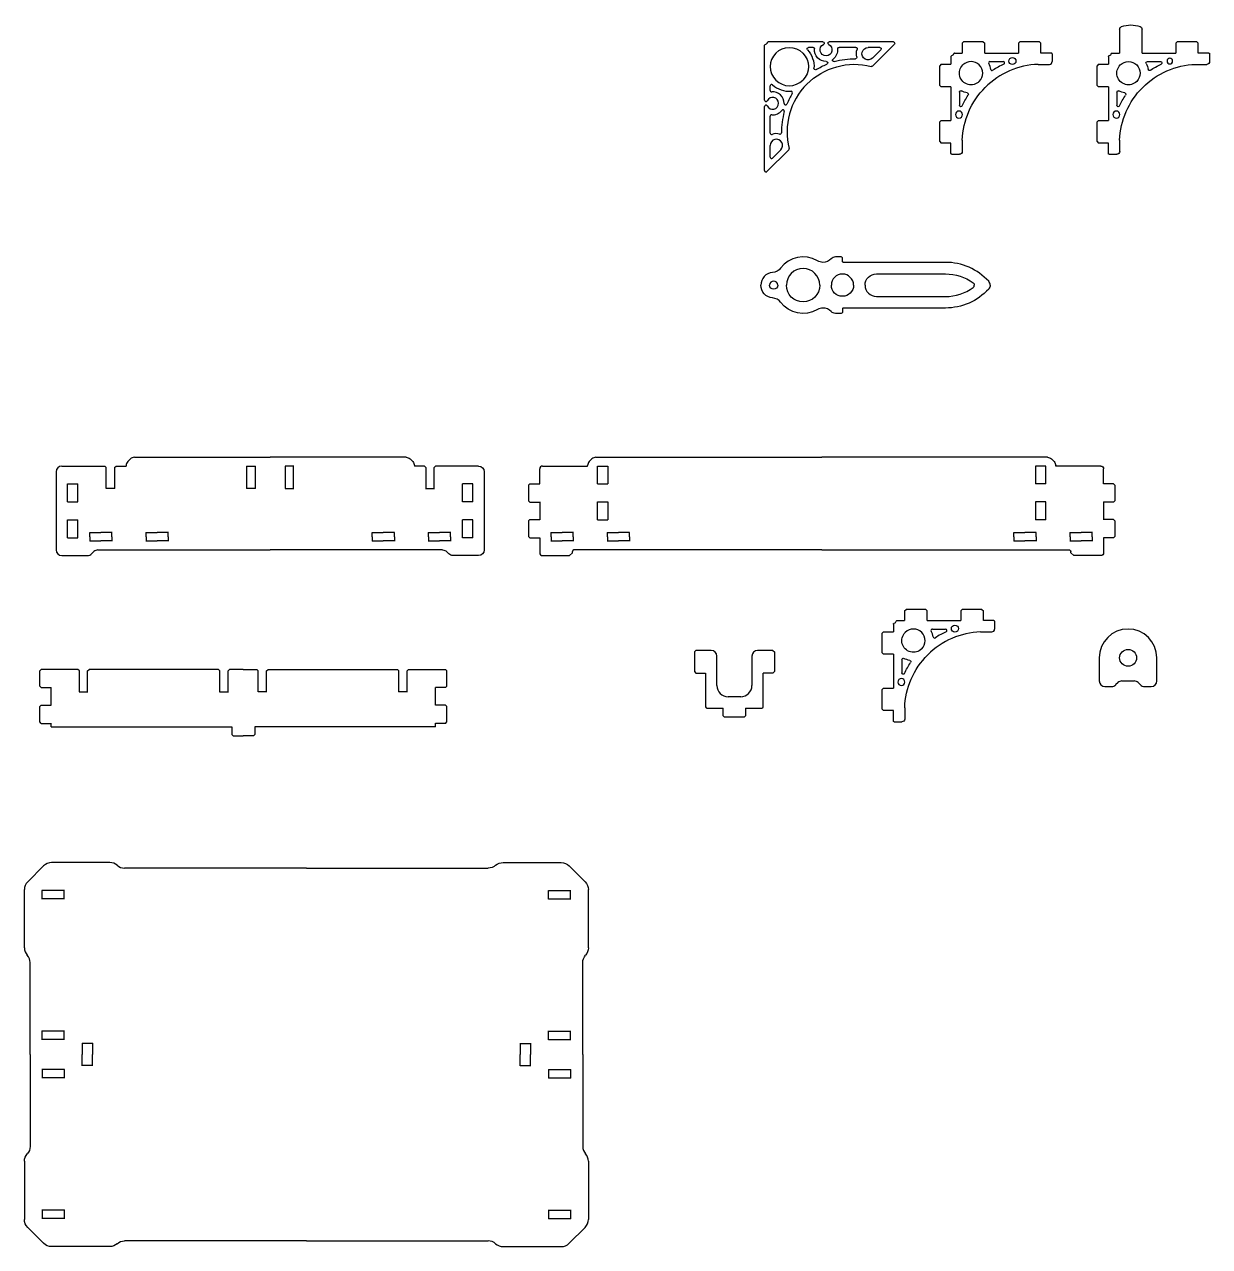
# Model space of a CAD drawing. Header units: inches. Extents: x -309 to 118, y -31 to 166.
# Drawn here: x -95.33 to -68.98, y -30.77 to -3.6 of the extents above; entities that cross this region are included whole.
import ezdxf

# ---------------------------------------------------------------- set-up
doc = ezdxf.new("R2010")
doc.units = ezdxf.units.IN
doc.header["$MEASUREMENT"] = 0
doc.layers.add('CUT', color=1, linetype='Continuous')

# ---------------------------------------------------------------- blocks, each defined once
blk = doc.blocks.new('CornerBrace')
for p, q in [((0.077, 0), (0.25, 0)), ((0.25, 0.219), (0.281, 0.25)), ((0.25, 0.219), (0.25, 0)), ((0.719, 0.25), (0.281, 0.25)), ((0.719, 0.25), (0.75, 0.219)), ((0.75, 0), (0.75, 0.219)), ((0.75, 0), (1.5, 0)), ((1.5, 0.219), (1.531, 0.25)), ((1.5, 0.219), (1.5, 0)), ((1.969, 0.25), (1.531, 0.25)), ((1.969, 0.25), (2, 0.219)), ((2, 0), (2, 0.219)), ((2.234, 0), (2, 0)), ((0.867, -0.188), (1.161, -0.188)), ((1.94, -0.251), (2.19, -0.251)), ((2.25, -0.016), (2.25, -0.189))]:
    blk.add_line(p, q)
blk.add_circle((1.367, -0.178), 0.0781)
for centre, radius, start, end in [((0.077, -0.016), 0.0156, 90, 168.463), ((2.234, -0.016), 0.0156, 0, 90), ((0, 0), 0.0625, 315, 348.463), ((0.447, -0.447), 0.259, 315, 135), ((2, -2), 1.75, 91.9761, 135), ((0.867, -0.219), 0.0312, 90, 208.4852), ((0.447, -0.447), 0.447, 10.8768, 28.4852), ((2, -2), 1.938, 115.2088, 123.4062), ((1.161, -0.219), 0.0312, 295.2088, 90), ((2.188, -0.189), 0.0625, 271.9761, 0), ((0.916, -0.357), 0.0312, 190.8768, 303.4062)]:
    blk.add_arc(centre, radius, start, end)
blk = doc.blocks.new('CornerBrace_Full')
at = {"color": 0, "xscale": -1}
blk.add_blockref('CornerBrace', (0, 0), dxfattribs=at)
at = {"color": 0, "rotation": 270}
blk.add_blockref('CornerBrace', (0, 0), dxfattribs=at)
blk = doc.blocks.new('CornerBrace_Special_Half')
for p, q in [((-0.75, 0), (-0.75, 0.53)), ((-0.25, 0.53), (-0.25, 0)), ((-2.234, 0), (-2, 0)), ((-1.969, 0.25), (-2, 0.219)), ((-2, 0), (-2, 0.219)), ((-1.969, 0.25), (-1.531, 0.25)), ((-1.5, 0.219), (-1.531, 0.25)), ((-1.5, 0.219), (-1.5, 0)), ((-0.077, 0), (-0.25, 0)), ((-2.25, -0.016), (-2.25, -0.189)), ((-1.94, -0.251), (-2.19, -0.251)), ((-0.75, 0), (-1.5, 0)), ((-0.867, -0.188), (-1.161, -0.188))]:
    blk.add_line(p, q)
blk.add_circle((-1.367, -0.178), 0.0625)
for centre, radius, start, end in [((-0.688, 0.53), 0.0625, 109.4712, 180), ((-0.5, 0), 0.625, 70.5288, 109.4712), ((-0.313, 0.53), 0.0625, 0, 70.5288), ((-2.234, -0.016), 0.0156, 90, 180), ((-0.077, -0.016), 0.0156, 11.537, 90), ((-2.188, -0.189), 0.0625, 180, 268.0239), ((-2, -2), 1.75, 45, 88.0239), ((-1.161, -0.219), 0.0312, 90, 244.7912), ((-2, -2), 1.938, 56.5938, 64.7912), ((-0.447, -0.447), 0.447, 151.5148, 169.1232), ((-0.867, -0.219), 0.0312, 331.5148, 90), ((-0.447, -0.447), 0.259, 45, 225), ((0, 0), 0.0625, 191.537, 225), ((-0.916, -0.357), 0.0312, 236.5938, 349.1232)]:
    blk.add_arc(centre, radius, start, end)
blk = doc.blocks.new('CornerBrace_Special_Full')
blk.add_blockref('CornerBrace_Special_Half', (0, 0))
at = {"rotation": 270}
blk.add_blockref('CornerBrace', (0, 0), dxfattribs=at)
blk = doc.blocks.new('ArtCorner_Half')
for p, q in [((-2.864, 0), (-1.439, 0)), ((-2.401, -0.538), (-2.886, -0.053)), ((-2.402, -0.361), (-2.584, -0.178)), ((-2.562, -0.125), (-2.304, -0.125)), ((-2.03, -0.125), (-1.655, -0.125)), ((-1.295, 0), (-0.077, 0)), ((-1.079, -0.125), (-0.978, -0.125))]:
    blk.add_line(p, q)
for centre, radius, start, end in [((-2.864, -0.031), 0.0312, 90, 225), ((-0.077, -0.016), 0.0156, 11.537, 90), ((-2.562, -0.156), 0.0312, 90, 225), ((-2.304, -0.263), 0.138, 225, 90), ((-2.03, -0.156), 0.0312, 90, 201.2975), ((-2.304, -0.263), 0.263, 344.0964, 21.2975), ((-1.655, -0.156), 0.0312, 355.6021, 90), ((-1.367, -0.178), 0.258, 175.6021, 232.8048), ((-1.367, -0.178), 0.133, 116.0282, 63.9718), ((-1.439, -0.031), 0.0312, 296.0282, 90), ((-1.367, -0.178), 0.258, 268.8819, 4.3979), ((-1.295, -0.031), 0.0312, 90, 243.9718), ((-1.079, -0.156), 0.0312, 90, 184.3979), ((-0.55, -0.55), 0.55, 137.3468, 183.9614), ((-0.978, -0.156), 0.0312, 317.3468, 90), ((-0.55, -0.55), 0.425, 45, 225), ((0, 0), 0.0625, 191.537, 225), ((-2.379, -0.516), 0.0312, 225, 284.3226), ((-2, -2), 1.5, 45, 104.3226), ((-2.021, -0.344), 0.0312, 164.0964, 270.7179), ((-2, -2), 1.625, 73.938, 90.7179), ((-1.542, -0.408), 0.0312, 253.938, 52.8048), ((-1.373, -0.467), 0.0312, 88.8819, 247.7487), ((-2, -2), 1.625, 58.3276, 67.7487), ((-1.13, -0.59), 0.0312, 238.3276, 3.9614)]:
    blk.add_arc(centre, radius, start, end)
blk = doc.blocks.new('ArtCorner_Full')
blk.add_blockref('ArtCorner_Half', (0, 0))
at = {"xscale": -1, "rotation": 269.9999999999987}
blk.add_blockref('ArtCorner_Half', (0, 0), dxfattribs=at)
blk = doc.blocks.new('Key')
at = {"layer": 'CUT'}
for points in [[(4.159, 0, 0.19175), (4.127, 0.086, 0.209924), (3.167, 0.508), (0.894, 0.508, -0.414214), (0.878, 0.524), (0.878, 0.597, 0.414214), (0.847, 0.628), (0.717, 0.628, 0.208712), (0.623, 0.587, -0.208712), (0.442, 0.508, -0.133256), (0.317, 0.542, 0.379381), (-0.5, 0.38, -0.214403), (-0.678, 0.283, 0.392211), (-0.941, 0)], [(1.378, 0, -0.414214), (1.63, 0.252), (3.167, 0.252, -0.158177), (3.782, 0.052, -0.248072), (3.807, 0, -0.248072)]]:
    blk.add_lwpolyline(points, format="xyb", dxfattribs=at)
for centre, radius in [((0, 0), 0.372), ((-0.656, 0), 0.0907), ((0.875, 0), 0.247)]:
    blk.add_arc(centre, radius, 0, 180, dxfattribs=at)
blk = doc.blocks.new('Key_Full')
blk.add_blockref('Key', (0, 0))
at = {"xscale": -1, "rotation": 180}
blk.add_blockref('Key', (0, 0), dxfattribs=at)
blk = doc.blocks.new('BraceHole_Quarter')
at = {"layer": 'CUT', "ltscale": 0.003906}
for p, q in [((-0.25, 0.0935), (0, 0.0935)), ((-0.246, 0), (-0.246, 0.0975))]:
    blk.add_line(p, q, dxfattribs=at)
blk = doc.blocks.new('BraceHole')
at = {"color": 0}
blk.add_blockref('BraceHole_Quarter', (0, 0), dxfattribs=at)
at = {"color": 0, "xscale": -1, "rotation": 180}
blk.add_blockref('BraceHole_Quarter', (0, 0), dxfattribs=at)
at = {"color": 0, "xscale": -1}
blk.add_blockref('BraceHole_Quarter', (0, 0), dxfattribs=at)
at = {"color": 0, "rotation": 180}
blk.add_blockref('BraceHole_Quarter', (0, 0), dxfattribs=at)
blk = doc.blocks.new('BraceHoles')
at = {"color": 0}
for p in [(0.5, 0), (1.75, 0)]:
    blk.add_blockref('BraceHole', p, dxfattribs=at)
blk = doc.blocks.new('InteriorBox_Side')
for p, q in [((-3.021, 2.185), (0, 2.185)), ((-4.635, 1.99), (-3.676, 1.99)), ((-3.645, 1.959), (-3.676, 1.99)), ((-3.645, 1.49), (-3.645, 1.959)), ((-3.46, 1.959), (-3.429, 1.99)), ((-3.46, 1.959), (-3.46, 1.49)), ((-3.429, 1.99), (-3.205, 1.99)), ((-3.205, 2.001), (-3.205, 1.99)), ((-3.168, 2.089), (-3.109, 2.148)), ((-0.525, 1.99), (-0.33, 1.99)), ((-0.52, 1.49), (-0.52, 1.99)), ((-0.335, 1.99), (-0.335, 1.49)), ((-4.76, 1.865), (-4.76, 0.125)), ((-4.505, 1.194), (-4.505, 1.592)), ((-4.505, 1.592), (-4.275, 1.592)), ((-4.275, 1.194), (-4.275, 1.592)), ((-3.455, 1.49), (-3.65, 1.49)), ((-0.33, 1.49), (-0.525, 1.49)), ((-4.505, 1.194), (-4.275, 1.194)), ((-4.505, 0.398), (-4.505, 0.796)), ((-4.505, 0.796), (-4.275, 0.796)), ((-4.275, 0.398), (-4.275, 0.796)), ((-4.505, 0.398), (-4.275, 0.398)), ((-4.635, 0), (-4.062, 0)), ((-3.973, 0.037), (-3.922, 0.088)), ((-3.833, 0.125), (0, 0.125))]:
    blk.add_line(p, q)
for centre, start, end in [((-3.021, 2.06), 90, 135), ((-4.635, 1.865), 90, 180), ((-3.08, 2.001), 135, 180), ((-4.635, 0.125), 180, 270), ((-4.062, 0.125), 270, 315), ((-3.833, 0), 90, 135)]:
    blk.add_arc(centre, 0.125, start, end)
blk.add_blockref('BraceHoles', (-4.265, 0.418))
blk = doc.blocks.new('InnerTray_Side')
blk.add_blockref('InteriorBox_Side', (0, -0.125))
at = {"xscale": -1}
blk.add_blockref('InteriorBox_Side', (0, -0.125), dxfattribs=at)
blk = doc.blocks.new('InternalBox_Back')
for p, q in [((-5.205, -0.01), (-5.205, 0.001)), ((-5.168, 0.089), (-5.109, 0.148)), ((-5.021, 0.185), (0, 0.185)), ((-6.27, -0.408), (-6.27, -0.072)), ((-6.208, -0.01), (-5.205, -0.01)), ((-4.985, -0.01), (-4.755, -0.01)), ((-4.985, -0.408), (-4.985, -0.01)), ((-4.755, -0.01), (-4.755, -0.408)), ((-6.52, -0.434), (-6.489, -0.403)), ((-6.52, -0.434), (-6.52, -0.78)), ((-6.489, -0.403), (-6.27, -0.403)), ((-4.985, -0.408), (-4.755, -0.408)), ((-6.52, -0.78), (-6.489, -0.811)), ((-6.489, -0.811), (-6.27, -0.811)), ((-6.27, -0.806), (-6.27, -1.204)), ((-4.985, -1.204), (-4.985, -0.806)), ((-4.985, -0.806), (-4.755, -0.806)), ((-4.755, -0.806), (-4.755, -1.204)), ((-6.52, -1.23), (-6.489, -1.199)), ((-6.52, -1.23), (-6.52, -1.576)), ((-6.489, -1.199), (-6.27, -1.199)), ((-4.985, -1.204), (-4.755, -1.204)), ((-6.52, -1.576), (-6.489, -1.607)), ((-6.489, -1.607), (-6.27, -1.607)), ((-6.27, -1.602), (-6.27, -1.938)), ((0, -1.875), (-5.512, -1.875)), ((-6.208, -2), (-5.605, -2)), ((-5.605, -2), (-5.543, -1.938)), ((-5.543, -1.938), (-5.543, -1.906))]:
    blk.add_line(p, q)
for centre, radius, start, end in [((-5.08, 0.001), 0.125, 135, 180), ((-5.021, 0.06), 0.125, 90, 135), ((-6.208, -0.072), 0.0625, 90, 180), ((-5.512, -1.906), 0.0312, 90, 180), ((-6.208, -1.938), 0.0625, 180, 270)]:
    blk.add_arc(centre, radius, start, end)
blk.add_blockref('BraceHoles', (-6.27, -1.582))
blk = doc.blocks.new('InnerTray_Back')
blk.add_blockref('InternalBox_Back', (0.4875, 0.1875))
at = {"xscale": -1}
blk.add_blockref('InternalBox_Back', (0.4875, 0.1875), dxfattribs=at)
blk = doc.blocks.new('DiceTab')
for p, q in [((-0.85875, 0.64), (-0.89, 0.60875)), ((-0.89, 0.60875), (-0.89, 0.17125)), ((-0.515, 0.64), (-0.85875, 0.64)), ((0.85875, 0.64), (0.515, 0.64)), ((0.85875, 0.64), (0.89, 0.60875)), ((0.89, 0.60875), (0.89, 0.17125)), ((-0.39, -0.14), (-0.39, 0.515)), ((0.39, 0.515), (0.39, -0.14)), ((-0.89, 0.17125), (-0.85875, 0.14)), ((-0.85875, 0.14), (-0.64, 0.14)), ((-0.64, 0.14), (-0.64, -0.60875)), ((0.64, -0.60875), (0.64, 0.14)), ((0.85875, 0.14), (0.64, 0.14)), ((0.89, 0.17125), (0.85875, 0.14)), ((0.14, -0.39), (-0.14, -0.39)), ((-0.60875, -0.64), (-0.25, -0.64)), ((-0.255, -0.64), (-0.255, -0.80375)), ((-0.255, -0.80375), (-0.22375, -0.835)), ((0.22375, -0.835), (0.255, -0.80375)), ((0.25, -0.64), (0.60875, -0.64)), ((0.255, -0.80375), (0.255, -0.64)), ((-0.22375, -0.835), (0.22375, -0.835))]:
    blk.add_line(p, q)
for centre, radius, start, end in [((-0.515, 0.515), 0.125, 0, 90), ((0.515, 0.515), 0.125, 90, 180), ((-0.14, -0.14), 0.25, 180, 270), ((0.14, -0.14), 0.25, 270, 0), ((-0.60875, -0.60875), 0.03125, 180, 270), ((0.60875, -0.60875), 0.03125, 270, 360)]:
    blk.add_arc(centre, radius, start, end)
blk = doc.blocks.new('DiceHolder')
for p, q in [((-0.64, 0), (-0.64, -0.515)), ((0.64, -0.515), (0.64, 0)), ((-0.136, -0.515), (0.136, -0.515)), ((-0.515, -0.64), (-0.364, -0.64)), ((-0.224, -0.552), (-0.276, -0.603)), ((0.224, -0.552), (0.276, -0.603)), ((0.364, -0.64), (0.515, -0.64))]:
    blk.add_line(p, q)
blk.add_circle((0, 0), 0.188)
for centre, radius, start, end in [((0, 0), 0.64, 0, 180), ((-0.515, -0.515), 0.125, 180, 270), ((-0.136, -0.64), 0.125, 90, 135), ((0.136, -0.64), 0.125, 45, 90), ((0.515, -0.515), 0.125, 270, 0), ((-0.364, -0.515), 0.125, 270, 315), ((0.364, -0.515), 0.125, 225, 270)]:
    blk.add_arc(centre, radius, start, end)
blk = doc.blocks.new('TrayBottom_Quarter')
for p, q in [((-6.197, 3.843), (-5.843, 4.197)), ((-4.374, 4.27), (-5.666, 4.27)), ((0, 4.145), (-4.043, 4.145)), ((-6.27, 2.374), (-6.27, 3.666)), ((-5.38, 3.645), (-5.88, 3.645)), ((-5.875, 3.455), (-5.875, 3.65)), ((-5.385, 3.455), (-5.385, 3.65)), ((-5.38, 3.46), (-5.88, 3.46)), ((-6.145, 0), (-6.145, 2.043)), ((-5.38, 0.52), (-5.88, 0.52)), ((-5.38, 0.335), (-5.88, 0.335)), ((-5.875, 0.33), (-5.875, 0.525)), ((-5.385, 0.33), (-5.385, 0.525)), ((-4.75, 0.245), (-4.99, 0.245)), ((-4.985, 0.255), (-4.985, 0)), ((-4.755, 0.255), (-4.755, 0))]:
    blk.add_line(p, q)
for centre, start, end in [((-5.666, 4.02), 90, 135), ((-4.374, 4.02), 48.5904, 90), ((-4.043, 4.395), 228.5904, 270), ((-6.02, 3.666), 135, 180), ((-6.02, 2.374), 180, 221.4096), ((-6.395, 2.043), 0, 41.4096)]:
    blk.add_arc(centre, 0.25, start, end)
blk = doc.blocks.new('TrayBottom_Full')
at = {"color": 1}
blk.add_blockref('TrayBottom_Quarter', (0, 0), dxfattribs=at)
at = {"color": 1, "xscale": -1}
blk.add_blockref('TrayBottom_Quarter', (0, 0), dxfattribs=at)
at = {"color": 1, "xscale": -1, "rotation": 180}
blk.add_blockref('TrayBottom_Quarter', (0, 0), dxfattribs=at)
at = {"color": 1, "rotation": 180}
blk.add_blockref('TrayBottom_Quarter', (0, 0), dxfattribs=at)
blk = doc.blocks.new('DiceDivider_Half')
for p, q in [((-4.494, -0.201), (-4.525, -0.232)), ((-4.525, -0.573), (-4.525, -0.232)), ((-3.676, -0.201), (-4.494, -0.201)), ((-3.645, -0.232), (-3.676, -0.201)), ((-3.645, -0.701), (-3.645, -0.232)), ((-3.46, -0.232), (-3.429, -0.201)), ((-3.46, -0.701), (-3.46, -0.232)), ((-0.551, -0.201), (-3.429, -0.201)), ((-0.52, -0.232), (-0.551, -0.201)), ((-0.52, -0.701), (-0.52, -0.232)), ((-0.335, -0.232), (-0.304, -0.201)), ((-0.335, -0.701), (-0.335, -0.232)), ((0, -0.201), (-0.304, -0.201)), ((-4.494, -0.604), (-4.525, -0.573)), ((-4.494, -0.604), (-4.275, -0.604)), ((-4.275, -0.997), (-4.275, -0.599)), ((-3.65, -0.701), (-3.455, -0.701)), ((-0.525, -0.701), (-0.33, -0.701)), ((-4.494, -0.992), (-4.525, -1.023)), ((-4.525, -1.369), (-4.525, -1.023)), ((-4.494, -0.992), (-4.275, -0.992)), ((-4.494, -1.4), (-4.525, -1.369)), ((-4.494, -1.4), (-4.275, -1.4)), ((-4.275, -1.481), (-4.275, -1.395)), ((-4.275, -1.481), (-0.255, -1.481)), ((-0.255, -1.481), (-0.255, -1.645)), ((-0.224, -1.676), (-0.255, -1.645)), ((-0.224, -1.676), (0, -1.676))]:
    blk.add_line(p, q)
blk = doc.blocks.new('DiceDivider_Full')
at = {"color": 30, "true_color": 0xf8991e}
blk.add_blockref('DiceDivider_Half', (0, 0.201), dxfattribs=at)
at = {"color": 30, "true_color": 0xf8991e, "xscale": -1}
blk.add_blockref('DiceDivider_Half', (0, 0.201), dxfattribs=at)

msp = doc.modelspace()

# ---------------------------------------------------------------- block references
at = {"layer": 'CUT', "xscale": -1}
for name, p in [('CornerBrace_Special_Full', (-71.22985, -4.23408)), ('ArtCorner_Full', (-78.875, -3.98408))]:
    msp.add_blockref(name, p, dxfattribs=at)
at = {"layer": 'CUT', "rotation": 90}
for p in [(-74.72985, -4.23408), (-76.01027, -16.85279)]:
    msp.add_blockref('CornerBrace_Full', p, dxfattribs=at)
at = {"layer": 'CUT'}
for name, p in [('Key_Full', (-78.01827, -9.39509)), ('InnerTray_Side', (-89.86785, -15.28234)), ('InnerTray_Back', (-78.0928, -13.59484)), ('DiceHolder', (-70.79178, -17.6807)), ('DiceTab', (-79.54668, -18.15864)), ('DiceDivider_Full', (-90.46755, -17.93907)), ('TrayBottom_Full', (-89.0635, -26.50185))]:
    msp.add_blockref(name, p, dxfattribs=at)

doc.saveas('drawing.dxf')
